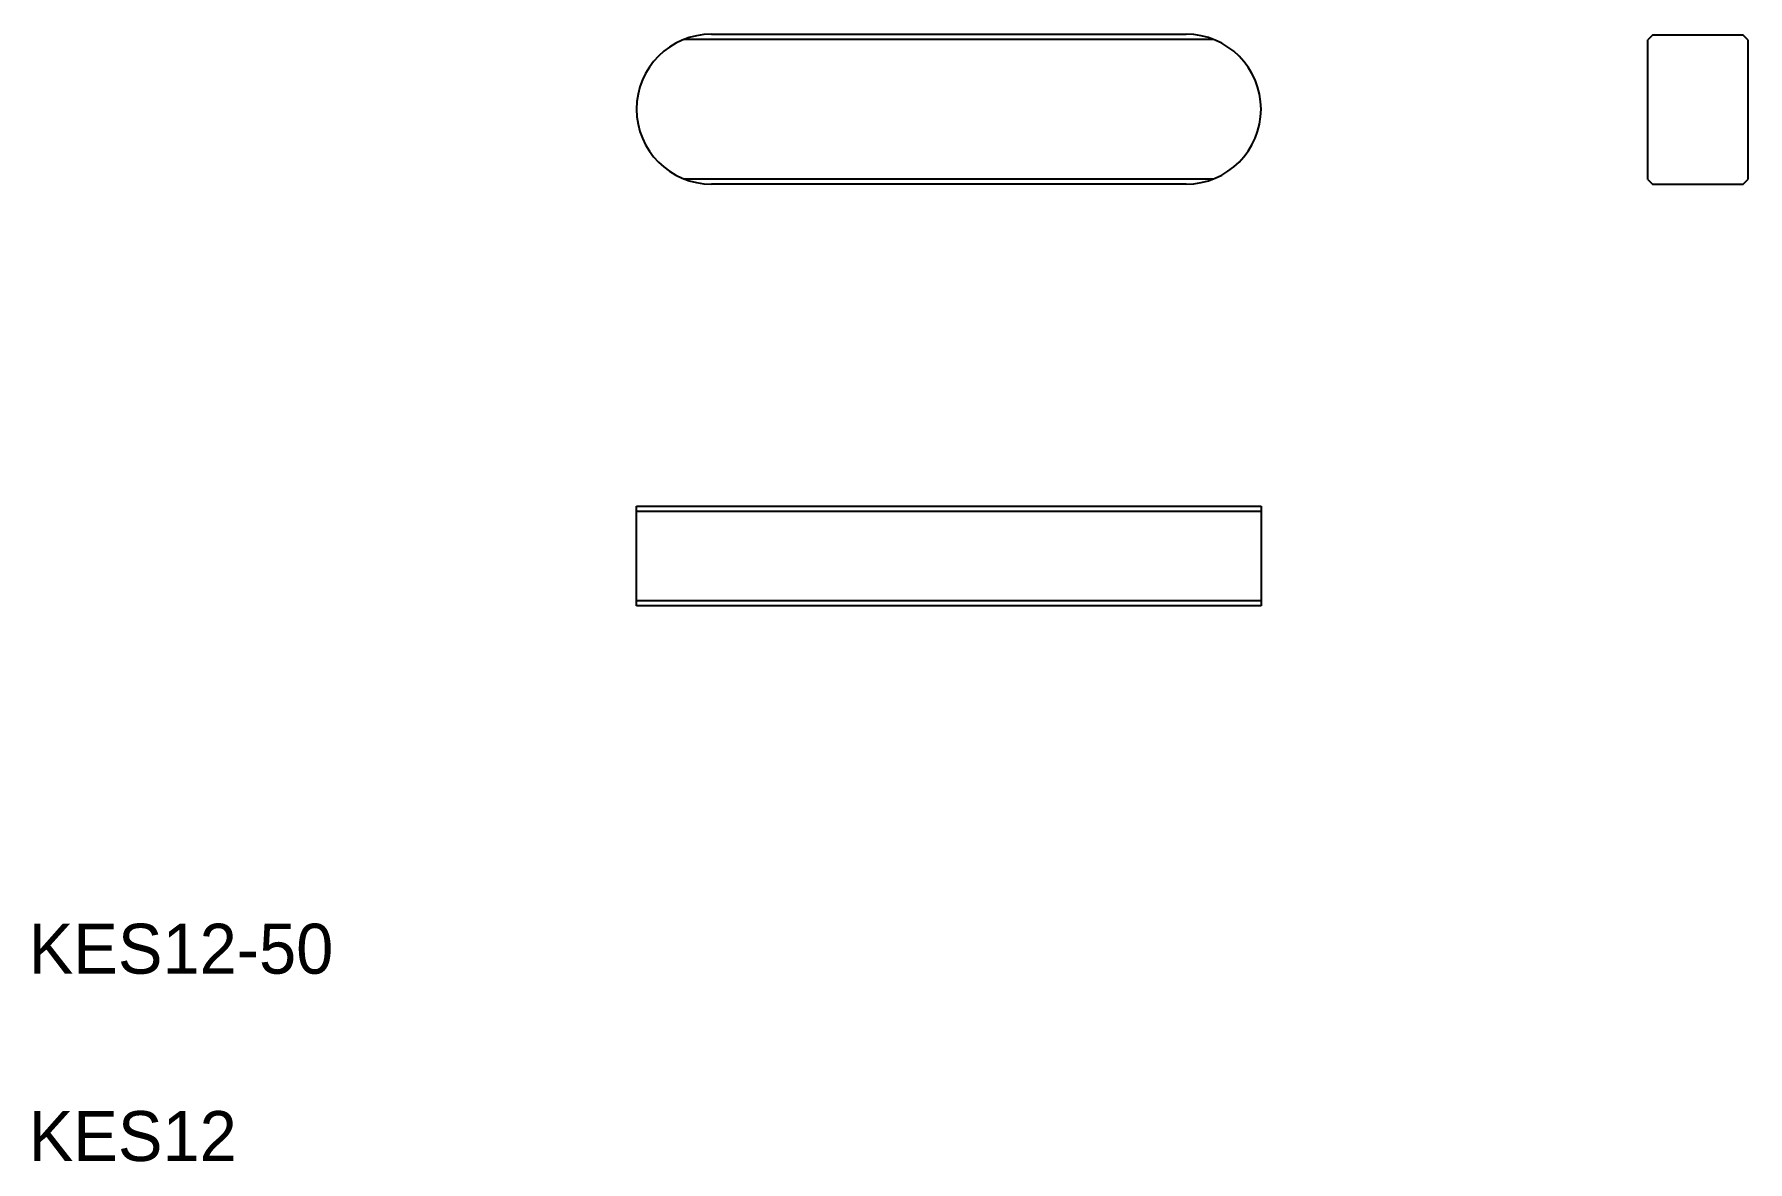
# Model space of a CAD drawing. Extents: x 10 to 148, y 10 to 100.
import ezdxf

# ---------------------------------------------------------------- set-up
doc = ezdxf.new("R2010")
doc.units = 0
doc.layers.get('0').update_dxf_attribs({"linetype": 'CONTINUOUS'})

msp = doc.modelspace()

# ---------------------------------------------------------------- linework, layer by layer
at = {"color": 7, "linetype": 'CONTINUOUS'}
for p, q in [((64.66, 100.22), (102.66, 100.22)), ((140.03, 100.18), (139.63, 99.78)), ((140.03, 100.18), (147.23, 100.18)), ((147.63, 99.78), (147.23, 100.18)), ((139.63, 88.58), (139.63, 99.78)), ((147.63, 99.78), (147.63, 88.58)), ((102.66, 88.22), (64.66, 88.22)), ((139.63, 88.58), (140.03, 88.18)), ((147.23, 88.18), (140.03, 88.18)), ((147.23, 88.18), (147.63, 88.58)), ((58.66, 62.44), (108.66, 62.44)), ((58.66, 54.44), (58.66, 62.44)), ((108.66, 62.44), (108.66, 54.44)), ((108.66, 54.44), (58.66, 54.44))]:
    msp.add_line(p, q, dxfattribs=at)
at = {"color": 3, "linetype": 'CONTINUOUS'}
for p, q in [((62.5, 99.82), (104.81, 99.82)), ((104.81, 88.62), (62.5, 88.62)), ((58.66, 62.04), (108.66, 62.04)), ((108.66, 54.84), (58.66, 54.84))]:
    msp.add_line(p, q, dxfattribs=at)
at = {"color": 7, "linetype": 'CONTINUOUS'}
for centre, start, end in [((64.66, 94.22), 90, 180), ((102.66, 94.22), 0, 90), ((64.66, 94.22), 180, 270), ((102.66, 94.22), 270, 0)]:
    msp.add_arc(centre, 6, start, end, dxfattribs=at)

# ---------------------------------------------------------------- texts
for s, p in [('KES12-50', (10, 25)), ('KES12', (10, 10))]:
    msp.add_text(s, height=4, dxfattribs=at).set_placement(p)

doc.saveas('drawing.dxf')
